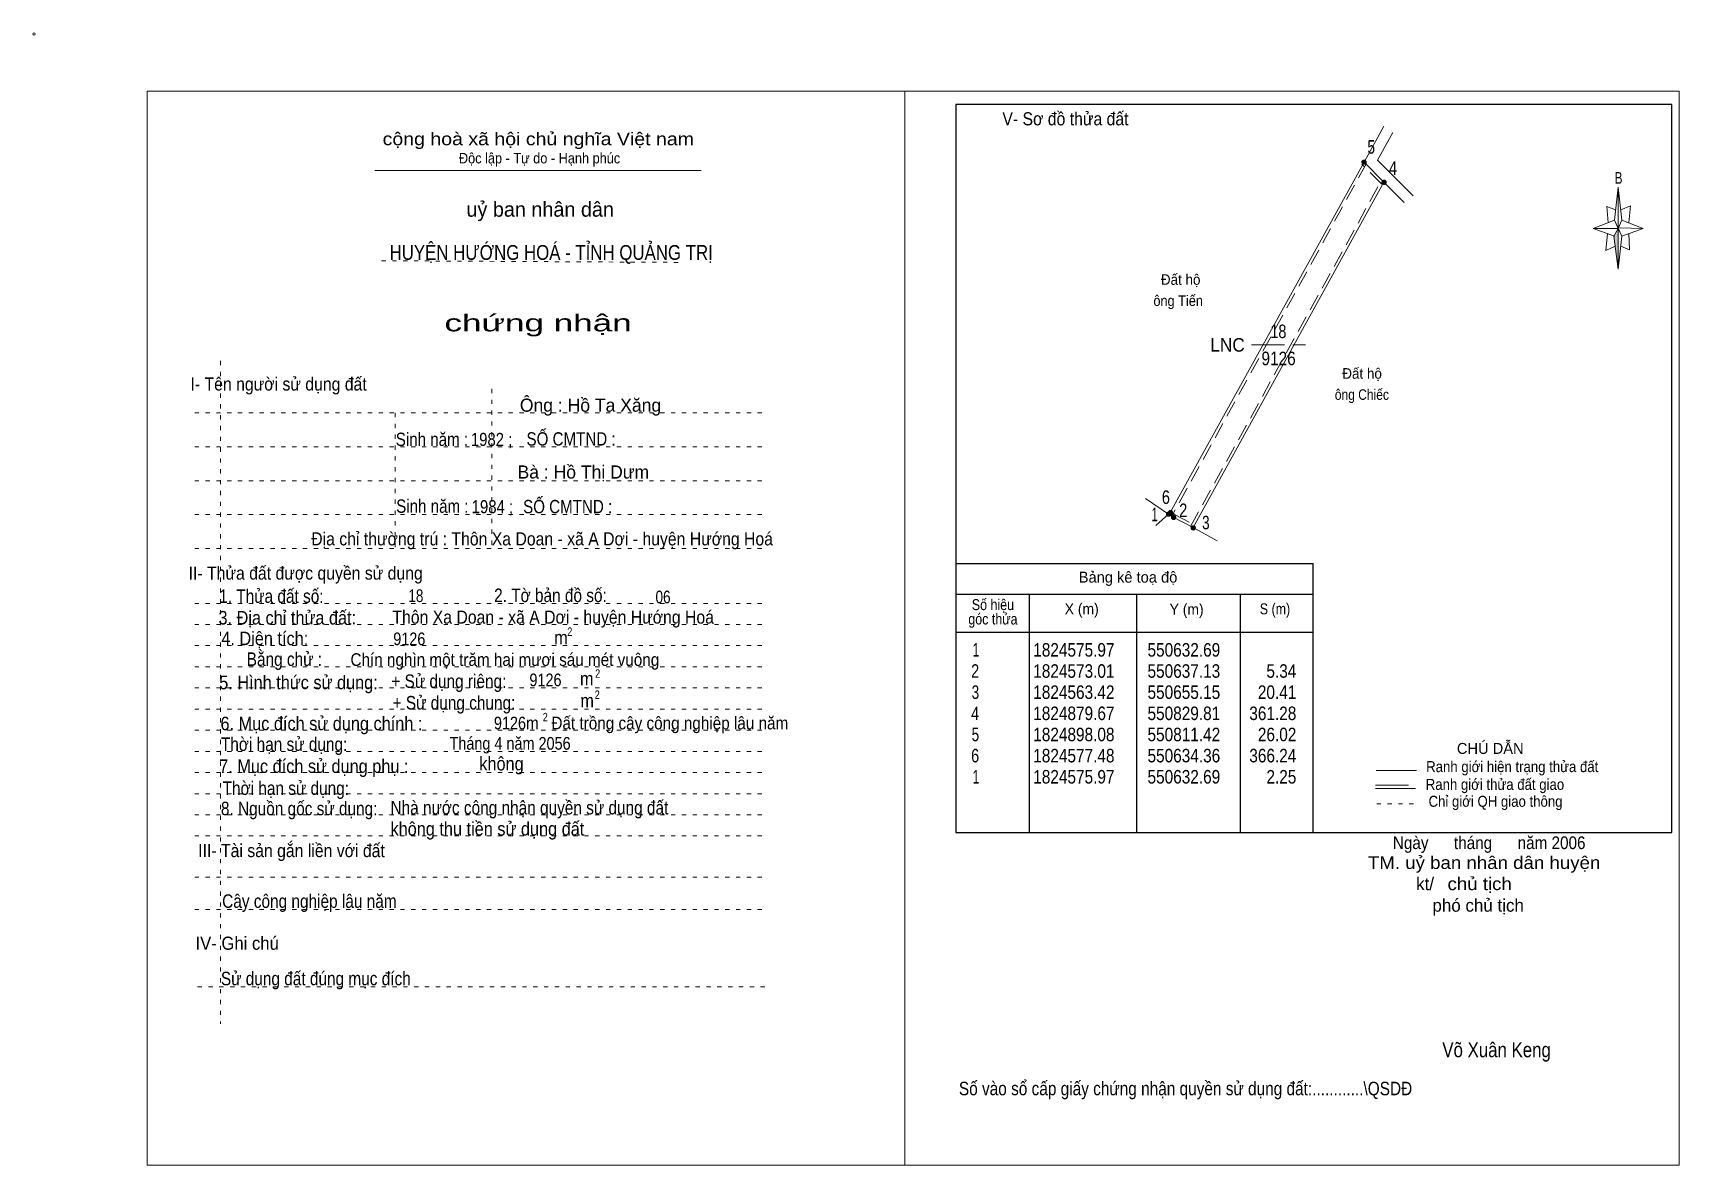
# Model space of a CAD drawing. Header units: centimetres. Extents: x -1.6 to 37.4, y -1.3 to 25.5.
import ezdxf
from ezdxf.enums import TextEntityAlignment as Align

# ---------------------------------------------------------------- set-up
doc = ezdxf.new("R2010")
doc.units = ezdxf.units.CM
doc.header["$LTSCALE"] = 0.13
for name, pattern in [('DOTTED', [1.5, 0.3, -1.2]), ('LONG_DASHED', [7.5, 6, -1.5]), ('MEDIUM_DASHED', [4.5, 3, -1.5])]:
    doc.linetypes.add(name, pattern=pattern)
for name, color, linetype, lineweight in [('1', 7, 'DOTTED', 13), ('10', 7, 'Continuous', 13), ('2', 7, 'Continuous', 25), ('3', 7, 'Continuous', 13), ('30', 7, 'Continuous', 13), ('32', 7, 'LONG_DASHED', 13), ('33', 7, 'LONG_DASHED', 13), ('35', 7, 'Continuous', 13)]:
    doc.layers.add(name, color=color, linetype=linetype, lineweight=lineweight)

msp = doc.modelspace()

# ---------------------------------------------------------------- hatches: boundary and pattern name
at = {"layer": '30'}
msp.add_hatch(color=256, dxfattribs=at).paths.add_polyline_path([(35.91, 20.87), (35.91, 19.91), (35.81, 20.69)])
at = {"layer": '32'}
for points in [[(29.9498, 22.44, 1), (29.8498, 22.44, 1)], [(30.425, 21.9643, 1), (30.325, 21.9643, 1)], [(25.3321, 14.1179, 1), (25.2321, 14.1179, 1)], [(25.3753, 14.1569, 1), (25.2753, 14.1569, 1)], [(25.4468, 14.0414, 1), (25.3468, 14.0414, 1)], [(25.9124, 13.7936, 1), (25.8124, 13.7936, 1)]]:
    msp.add_hatch(color=256, dxfattribs=at).paths.add_polyline_path(points)

# ---------------------------------------------------------------- linework, layer by layer
at = {"layer": '1', "linetype": 'Continuous'}
msp.add_line((6.51, 22.24), (14.23, 22.24), dxfattribs=at)
at = {"layer": '1'}
for p, q in [((6.67, 20.11), (13.82, 20.07)), ((2.86, 17.74), (2.86, 2.07)), ((9.28, 17.08), (9.28, 13.31)), ((2.25, 16.51), (15.75, 16.51)), ((6.99, 16.51), (6.99, 13.31)), ((2.25, 15.71), (15.75, 15.71)), ((2.25, 14.91), (15.75, 14.91)), ((2.25, 14.11), (15.75, 14.11)), ((2.25, 13.31), (15.75, 13.31)), ((2.25, 12.01), (15.75, 12.01)), ((2.25, 11.51), (15.75, 11.51)), ((2.25, 11.01), (15.75, 11.01)), ((2.25, 10.51), (15.75, 10.51)), ((2.25, 10.01), (15.75, 10.01)), ((2.25, 9.51), (15.75, 9.51)), ((2.25, 9.01), (15.75, 9.01)), ((2.25, 8.51), (15.75, 8.51)), ((2.25, 8.01), (15.75, 8.01)), ((2.25, 7.51), (15.75, 7.51)), ((2.25, 7.01), (15.75, 7.01)), ((2.25, 6.51), (15.75, 6.51)), ((2.25, 5.54), (15.75, 5.54)), ((2.25, 4.77), (15.75, 4.77)), ((2.32, 2.94), (15.82, 2.94))]:
    msp.add_line(p, q, dxfattribs=at)
at = {"layer": '10'}
for p, q in [((30.37, 23.29), (29.9, 22.44)), ((30.85, 21.49), (30.37, 21.97)), ((24.73, 14.49), (25.28, 14.12)), ((25.28, 14.12), (24.98, 13.85)), ((25.28, 14.12), (25.39, 14.05)), ((26.43, 13.49), (25.86, 13.8))]:
    msp.add_line(p, q, dxfattribs=at)
at = {"layer": '10', "linetype": 'MEDIUM_DASHED'}
for p, q in [((30.32, 21.92), (29.85, 22.39)), ((25.8, 13.83), (30.31, 22)), ((25.32, 14.18), (25.43, 14.11)), ((25.42, 14.11), (25.89, 13.86))]:
    msp.add_line(p, q, dxfattribs=at)
at = {"layer": '10'}
for points in [[(30.58, 23.14), (30.22, 22.49), (31.06, 21.64)], [(29.9, 22.44), (25.32, 14.16), (25.28, 14.12), (25.39, 14.05)], [(25.39, 14.05), (25.86, 13.8), (30.37, 21.97), (29.9, 22.44)]]:
    msp.add_lwpolyline(points, dxfattribs=at)
at = {"layer": '10', "linetype": 'MEDIUM_DASHED'}
msp.add_lwpolyline([(29.96, 22.41), (25.38, 14.12), (25.33, 14.07)], dxfattribs=at)
at = {"layer": '10'}
msp.add_circle((-1.55, 25.47), 0.025, dxfattribs=at)
at = {"layer": '2'}
for p, q in [((20.25, 12.95), (28.7, 12.95)), ((28.7, 6.59), (28.7, 12.95)), ((20.25, 12.23), (28.7, 12.23)), ((21.99, 6.59), (21.99, 12.23)), ((24.53, 10.89), (24.53, 12.23)), ((26.97, 12.23), (26.97, 6.59)), ((20.25, 11.33), (28.7, 11.33))]:
    msp.add_line(p, q, dxfattribs=at)
msp.add_lwpolyline([(37.18, 23.8), (20.25, 23.8), (20.25, 6.59), (37.18, 6.59)], close=True, dxfattribs=at)
msp.add_lwpolyline([(24.53, 6.59), (24.53, 10.39), (24.53, 10.89)], dxfattribs=at)
at = {"layer": '3'}
msp.add_line((19.04, 24.12), (19.04, -1.27), dxfattribs=at)
for points in [[(19.04, 24.12), (1.13, 24.12), (1.13, -1.27), (19.04, -1.27)], [(19.04, -1.27), (37.35, -1.27), (37.35, 24.12), (19.04, 24.12)]]:
    msp.add_lwpolyline(points, dxfattribs=at)
at = {"layer": '30'}
for p, q in [((35.82, 21.07), (35.91, 21.85)), ((36, 21.07), (36.5, 20.87)), ((35.82, 20.69), (35.32, 20.87)), ((36, 20.69), (35.91, 19.91)), ((36.16, 20.75), (36.18, 20.37)), ((36.18, 20.37), (35.97, 20.45))]:
    msp.add_line(p, q, dxfattribs=at)
for points in [[(35.91, 21.85), (36, 21.07), (35.91, 20.87)], [(35.91, 20.87), (35.32, 20.87), (35.82, 21.07), (36, 20.69), (36.5, 20.87), (35.91, 20.89)], [(35.91, 20.87), (35.91, 19.91), (35.81, 20.69)]]:
    msp.add_lwpolyline(points, close=True, dxfattribs=at)
for points in [[(35.97, 21.31), (36.2, 21.41), (36.16, 21.01)], [(35.91, 20.87), (35.82, 21.07), (35.32, 20.87)], [(35.85, 21.31), (35.64, 21.39), (35.67, 21.01)], [(35.66, 20.75), (35.62, 20.35), (35.84, 20.45)], [(35.91, 20.87), (36, 20.69), (36.5, 20.87)]]:
    msp.add_lwpolyline(points, dxfattribs=at)
at = {"layer": '32'}
for centre in [(29.8998, 22.44), (30.375, 21.9643), (25.2821, 14.1179), (25.3253, 14.1569), (25.3968, 14.0414), (25.8624, 13.7936)]:
    msp.add_circle(centre, 0.05, dxfattribs=at)
at = {"layer": '33'}
msp.add_line((27.24, 18.12), (28.52, 18.12), dxfattribs=at)
at = {"layer": '35'}
for p, q in [((30.19, 8.06), (31.14, 8.06)), ((30.17, 7.63), (31.12, 7.63))]:
    msp.add_line(p, q, dxfattribs=at)
at = {"layer": '35', "linetype": 'LONG_DASHED'}
msp.add_line((30.17, 7.71), (31.12, 7.71), dxfattribs=at)
at = {"layer": '35', "linetype": 'DOTTED'}
msp.add_line((30.2, 7.27), (31.19, 7.27), dxfattribs=at)

# ---------------------------------------------------------------- texts
at = {"layer": '1'}
for s, height, width, p in [('V- Sơ đồ thửa đất', 0.31, 0.9, (22.84, 23.31)), ('cộng hoà xã hội chủ nghĩa Việt nam', 0.3, 1.15, (10.375, 22.84)), ('Độc lập - Tự do - Hạnh phúc', 0.25, 0.9, (10.405, 22.41)), ('chứng nhận', 0.4, 1.55, (10.37, 18.44)), ('I- Tên người sử dụng đất', 0.31, 0.9, (4.235, 17.04)), ('II- Thửa đất được quyền sử dụng', 0.31, 0.9, (4.875, 12.57)), ('III- Tài sản gắn liền với đất', 0.31, 0.9, (4.54, 6.01)), ('IV- Ghi chú', 0.31, 0.95, (3.255, 3.82))]:
    msp.add_text(s, height=height, dxfattribs=dict(at, width=width)).set_placement(p, align=Align.CENTER)
msp.add_text('uỷ ban nhân dân', height=0.35, dxfattribs=at).set_placement((10.42, 21.15), align=Align.CENTER)
at = {"layer": '10'}
for s, width, p in [('  Đất hộ', 0.95, (24.92, 19.54)), ('ông Tiến', 0.9, (24.92, 19.04)), ('  Đất hộ', 0.95, (29.21, 17.32)), ('ông Chiếc', 0.85, (29.21, 16.82))]:
    msp.add_text(s, height=0.25, dxfattribs=dict(at, width=width)).set_placement(p)
for s, height, p in [('Ông : Hồ Ta Xăng', 0.31, (11.61, 16.54)), ('Bà : Hồ Thị Dưm', 0.31, (11.44, 14.96)), ('kt/ ', 0.3, (31.4, 5.23)), ('phó chủ tịch ', 0.3, (32.655, 4.72))]:
    msp.add_text(s, height=height, dxfattribs=at).set_placement(p, align=Align.CENTER)
for s, height, width, p in [('Sinh năm :', 0.3149, 0.85, (7.86, 15.73)), ('1982 ;', 0.31, 0.85, (9.27, 15.73)), ('SỐ CMTND :', 0.3149, 0.85, (11.15, 15.74)), ('Sinh năm :', 0.3149, 0.85, (7.87, 14.15)), ('1984 ;', 0.31, 0.85, (9.29, 14.14)), ('SỐ CMTND :', 0.3149, 0.85, (11.07, 14.14)), ('Địa chỉ thường trú : Thôn Xa Doan - xã A Dơi - huyện Hướng Hoá', 0.31, 0.9, (10.465, 13.38)), ('18', 0.3, 0.8, (7.48, 12.04)), ('06', 0.3, 0.8, (13.325, 12.01)), (' Thôn Xa Doan - xã A Dơi - huyện Hướng Hoá', 0.31, 0.9, (10.675, 11.53)), ('9126', 0.3, 0.85, (7.325, 11.02)), ('Chín nghìn một trăm hai mươi sáu mét vuông ', 0.3, 0.9, (9.635, 10.53)), ('9126', 0.3, 0.85, (10.545, 10.05)), ('m   Đất trồng cây công nghiệp lâu năm ', 0.3, 0.9, (13.235, 9.03)), ('9126', 0.3, 0.85, (9.705, 9.03)), ('Tháng 4 năm 2056 ', 0.3, 0.85, (9.755, 8.55)), ('Ngày      tháng      năm 2006', 0.3, 0.9, (32.86, 6.2)), ('TM. uỷ ban nhân dân huyện', 0.3, 1.1, (32.74, 5.73)), ('chủ tịch', 0.3, 1.1, (32.635, 5.23)), ('Võ Xuân Keng ', 0.35, 0.85, (33.09, 1.28))]:
    msp.add_text(s, height=height, dxfattribs=dict(at, width=width)).set_placement(p, align=Align.CENTER)
at = {"layer": '2'}
for s, height, width, p in [('HUYỆN HƯỚNG HOÁ - TỈNH QUẢNG TRỊ', 0.35, 0.85, (10.68, 20.13)), ('Số hiệu', 0.2591, 0.85, (21.125, 11.85)), ('3. Địa chỉ thửa đất:', 0.32, 0.9, (4.44, 11.51)), ('góc thửa', 0.2591, 0.85, (21.125, 11.51)), ('X (m)', 0.2591, 0.95, (23.225, 11.75)), ('Y (m)', 0.2591, 0.95, (25.705, 11.74)), ('S (m)', 0.2591, 0.85, (27.795, 11.75)), ('Số vào sổ cấp giấy chứng nhận quyền sử dụng đất:............\\QSDĐ', 0.32, 0.85, (25.68, 0.38))]:
    msp.add_text(s, height=height, dxfattribs=dict(at, width=width)).set_placement(p, align=Align.CENTER)
msp.add_text('Bảng kê toạ độ', height=0.2591, dxfattribs=at).set_placement((24.32, 12.5), align=Align.CENTER)
for s, height, width, p in [('1. Thửa đất số:', 0.32, 0.85, (2.83, 12.02)), ('2. Tờ bản đồ số:', 0.32, 0.85, (9.33, 12.04)), ('4. Diện tích:', 0.32, 0.9, (2.88, 11.02)), ('m', 0.32, 0.9, (10.75, 11.04)), ('2', 0.2, 0.8, (11.06, 11.24)), ('Bằng chử :', 0.32, 0.85, (3.48, 10.53)), ('5. Hình thức sử dụng:', 0.32, 0.9, (2.83, 9.98)), ('+ Sử dụng riêng:', 0.32, 0.85, (6.9, 10.01)), ('m', 0.32, 0.9, (11.36, 10.07)), ('2', 0.2, 0.8, (11.72, 10.25)), ('+ Sử dụng chung:', 0.32, 0.85, (6.93, 9.5)), ('m', 0.32, 0.9, (11.37, 9.55)), ('2', 0.2, 0.8, (11.71, 9.75)), ('6. Mục đích sử dụng chính : ', 0.32, 0.9, (2.86, 9.01)), ('2', 0.2, 0.8, (10.48, 9.22)), ('Thời hạn sử dụng: ', 0.32, 0.85, (2.87, 8.52)), ('7. Mục đích sử dụng phụ : ', 0.32, 0.9, (2.83, 8)), ('không', 0.32, 0.9, (8.98, 8.06)), ('Thời hạn sử dụng: ', 0.32, 0.85, (2.91, 7.48)), ('8. Nguồn gốc sử dụng: ', 0.32, 0.85, (2.87, 7)), ('Nhà nước công nhận quyền sử dụng đất  ', 0.32, 0.85, (6.88, 7.02)), ('không thu tiền sử dụng đất', 0.32, 0.9, (6.88, 6.52)), ('Cây công nghiệp lâu năm', 0.32, 0.85, (2.9, 4.81)), ('Sử dụng đất đúng mục đích', 0.32, 0.85, (2.87, 2.98))]:
    msp.add_text(s, height=height, dxfattribs=dict(at, width=width)).set_placement(p)
at = {"layer": '30', "width": 0.75}
msp.add_text('B', height=0.2756, dxfattribs=at).set_placement((35.92, 21.93), align=Align.CENTER)
at = {"layer": '30'}
for s, width, p in [('1', 0.65, (20.8, 10.75)), ('1824575.97', 0.85, (24, 10.75)), ('550632.69', 0.85, (26.5, 10.75)), ('550632.69', 0.85, (26.5, 10.75)), ('2', 0.8, (20.8, 10.25)), ('1824573.01', 0.85, (24, 10.25)), ('550637.13', 0.85, (26.5, 10.25)), ('5.34', 0.85, (28.3, 10.25)), ('3', 0.75, (20.8, 9.75)), ('1824563.42', 0.85, (24, 9.75)), ('550655.15', 0.85, (26.5, 9.75)), ('20.41', 0.85, (28.3, 9.75)), ('4', 0.8, (20.8, 9.25)), ('1824879.67', 0.85, (24, 9.25)), ('550829.81', 0.85, (26.5, 9.25)), ('361.28', 0.85, (28.3, 9.25)), ('5', 0.75, (20.8, 8.75)), ('1824898.08', 0.85, (24, 8.75)), ('550811.42', 0.85, (26.5, 8.75)), ('26.02', 0.85, (28.3, 8.75)), ('6', 0.8, (20.8, 8.25)), ('1824577.48', 0.85, (24, 8.25)), ('550634.36', 0.85, (26.5, 8.25)), ('366.24', 0.85, (28.3, 8.25)), ('1', 0.65, (20.8, 7.75)), ('1824575.97', 0.85, (24, 7.75)), ('550632.69', 0.85, (26.5, 7.75)), ('2.25', 0.85, (28.3, 7.75))]:
    msp.add_text(s, height=0.32, dxfattribs=dict(at, width=width)).set_placement(p, align=Align.RIGHT)
at = {"layer": '32'}
for s, width, p in [('5', 0.75, (30.07, 22.64)), ('4', 0.8, (30.585, 22.14)), ('6', 0.8, (25.215, 14.36)), ('1', 0.65, (24.95, 13.95)), ('2', 0.8, (25.625, 14.05)), ('3', 0.75, (26.16, 13.76))]:
    msp.add_text(s, height=0.32, dxfattribs=dict(at, width=width)).set_placement(p, align=Align.CENTER)
at = {"layer": '33'}
for s, width, p in [('18', 0.8, (27.875, 18.28)), ('9126', 0.85, (27.88, 17.64))]:
    msp.add_text(s, height=0.32, dxfattribs=dict(at, width=width)).set_placement(p, align=Align.CENTER)
at = {"layer": '33', "width": 0.95}
msp.add_text('LNC', height=0.32, dxfattribs=at).set_placement((27.08, 17.96), align=Align.RIGHT)
at = {"layer": '35'}
msp.add_text('CHÚ DẪN', height=0.2591, dxfattribs=at).set_placement((32.885, 8.45), align=Align.CENTER)
at = {"layer": '35', "width": 0.9}
for s, p in [('Ranh giới hiện trạng thửa đất', (33.405, 8.02)), ('Ranh giới thửa đất giao ', (33.04, 7.6)), ('Chỉ giới QH giao thông', (33.01, 7.2))]:
    msp.add_text(s, height=0.2591, dxfattribs=at).set_placement(p, align=Align.CENTER)

doc.saveas('drawing.dxf')
